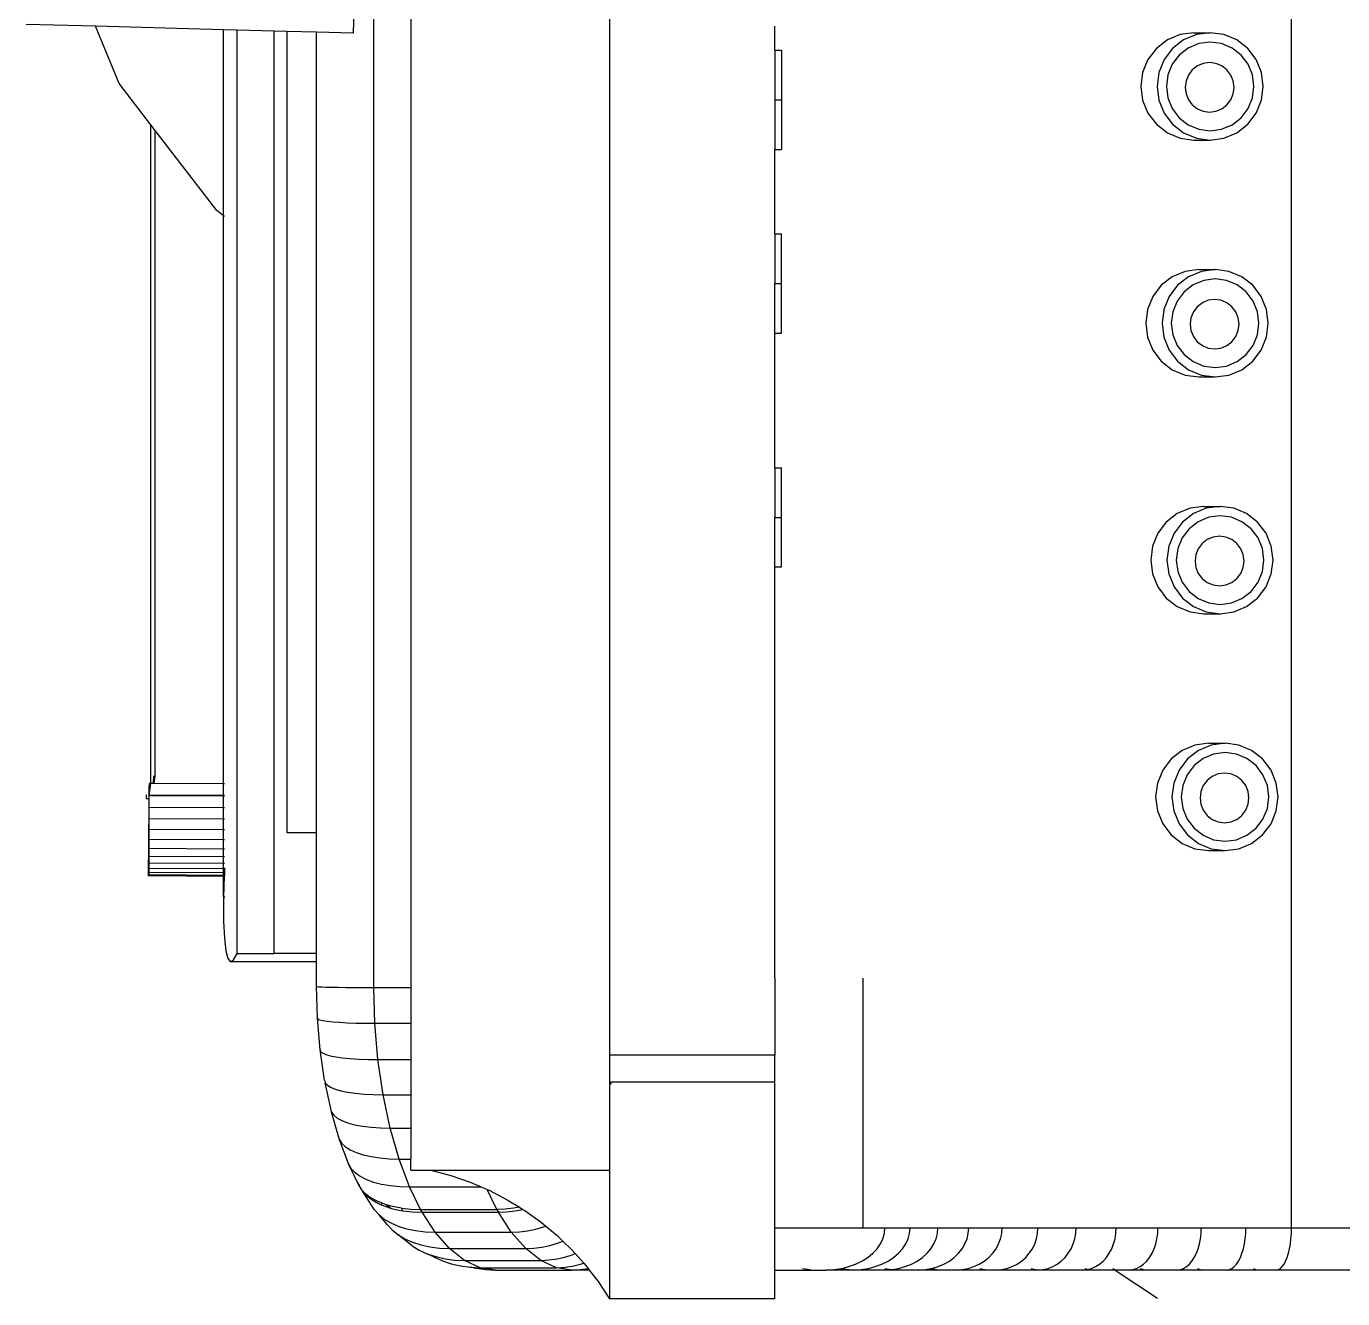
# Model space of a CAD drawing. Extents: x 2733443 to 3206532, y -1516114 to -1264405.
# Drawn here: x 2991104.5 to 2991314, y -1490547.2 to -1490344.7 of the extents above; entities that cross this region are included whole.
import ezdxf

# ---------------------------------------------------------------- set-up
doc = ezdxf.new("R2010")
doc.units = 0
doc.header["$MEASUREMENT"] = 0
doc.linetypes.add('1', pattern=[0, 0, 0])
doc.layers.get('0').update_dxf_attribs({"color": 250, "linetype": '1'})
doc.layers.add('furniture', color=33, linetype='Continuous')

# ---------------------------------------------------------------- blocks, each defined once
blk = doc.blocks.new('EQUIPMENT')
at = {"layer": 'furniture'}
for p, q in [((-40287.29, 11627.45), (-40287.29, 12072.48)), ((-40395.86, 12058.94), (-40395.86, 11654.95)), ((-40433.36, 11665.72), (-40433.36, 12032.83)), ((-40427.47, 12032.83), (-40427.47, 11665.72)), ((-40435.06, 11877.66), (-40436.65, 11817.63)), ((-40477.65, 11818.72), (-40488.66, 11819.01)), ((-40473.88, 11809.6), (-40477.65, 11818.72)), ((-40457.28, 11818.18), (-40477.65, 11818.72)), ((-40369.52, 11814.9), (-40369.52, 11818.74)), ((-40455.12, 11818.12), (-40457.28, 11818.18)), ((-40457.28, 11788.55), (-40457.28, 11818.18)), ((-40455.12, 11671.15), (-40455.12, 11818.12)), ((-40449.19, 11817.96), (-40455.12, 11818.12)), ((-40449.19, 11671.15), (-40449.19, 11817.96)), ((-40447.19, 11817.91), (-40449.19, 11817.96)), ((-40447.19, 11817.91), (-40447.19, 11690.42)), ((-40442.48, 11817.79), (-40447.19, 11817.91)), ((-40442.48, 11690.42), (-40442.48, 11817.79)), ((-40436.65, 11817.63), (-40442.48, 11817.79)), ((-40307.05, 11816.55), (-40308.8, 11815.2)), ((-40305.01, 11817.41), (-40307.05, 11816.55)), ((-40304.46, 11816.55), (-40306.21, 11815.2)), ((-40302.83, 11817.7), (-40305.01, 11817.41)), ((-40302.42, 11817.41), (-40304.46, 11816.55)), ((-40302.83, 11817.7), (-40300.24, 11817.7)), ((-40300.24, 11817.7), (-40302.42, 11817.41)), ((-40298.05, 11817.41), (-40300.24, 11817.7)), ((-40296.01, 11816.55), (-40298.05, 11817.41)), ((-40294.26, 11815.2), (-40296.01, 11816.55)), ((-40369.52, 11814.9), (-40368.47, 11814.9)), ((-40369.52, 11814.9), (-40369.52, 11807)), ((-40368.47, 11814.9), (-40368.47, 11807)), ((-40308.8, 11815.2), (-40310.14, 11813.43)), ((-40306.21, 11815.2), (-40307.55, 11813.43)), ((-40303.73, 11815.26), (-40305.17, 11814.14)), ((-40302.04, 11815.97), (-40303.73, 11815.26)), ((-40300.24, 11816.21), (-40302.04, 11815.97)), ((-40298.43, 11815.97), (-40300.24, 11816.21)), ((-40296.75, 11815.26), (-40298.43, 11815.97)), ((-40295.3, 11814.14), (-40296.75, 11815.26)), ((-40292.92, 11813.43), (-40294.26, 11815.2)), ((-40310.14, 11813.43), (-40310.99, 11811.37)), ((-40307.55, 11813.43), (-40308.4, 11811.37)), ((-40306.28, 11812.68), (-40306.98, 11810.98)), ((-40305.17, 11814.14), (-40306.28, 11812.68)), ((-40302.27, 11812.41), (-40303.08, 11811.79)), ((-40301.33, 11812.81), (-40302.27, 11812.41)), ((-40300.32, 11812.94), (-40301.33, 11812.81)), ((-40299.31, 11812.81), (-40300.32, 11812.94)), ((-40298.37, 11812.41), (-40299.31, 11812.81)), ((-40297.57, 11811.79), (-40298.37, 11812.41)), ((-40294.19, 11812.68), (-40295.3, 11814.14)), ((-40293.5, 11810.98), (-40294.19, 11812.68)), ((-40292.07, 11811.37), (-40292.92, 11813.43)), ((-40310.99, 11811.37), (-40311.28, 11809.16)), ((-40308.4, 11811.37), (-40308.69, 11809.16)), ((-40306.98, 11810.98), (-40307.21, 11809.16)), ((-40303.7, 11810.97), (-40304.08, 11810.02)), ((-40303.08, 11811.79), (-40303.7, 11810.97)), ((-40296.95, 11810.97), (-40297.57, 11811.79)), ((-40296.56, 11810.02), (-40296.95, 11810.97)), ((-40293.26, 11809.16), (-40293.5, 11810.98)), ((-40291.79, 11809.16), (-40292.07, 11811.37)), ((-40468.14, 11802.13), (-40473.88, 11809.6)), ((-40311.28, 11809.16), (-40310.99, 11806.95)), ((-40308.69, 11809.16), (-40308.4, 11806.95)), ((-40307.21, 11809.16), (-40306.98, 11807.33)), ((-40304.08, 11810.02), (-40304.22, 11809)), ((-40304.22, 11809), (-40304.08, 11807.98)), ((-40296.43, 11809), (-40296.56, 11810.02)), ((-40296.56, 11807.98), (-40296.43, 11809)), ((-40293.5, 11807.33), (-40293.26, 11809.16)), ((-40292.07, 11806.95), (-40291.79, 11809.16)), ((-40369.52, 11807), (-40368.47, 11807)), ((-40369.52, 11807), (-40369.52, 11799.09)), ((-40368.47, 11807), (-40368.47, 11799.09)), ((-40310.99, 11806.95), (-40310.14, 11804.89)), ((-40308.4, 11806.95), (-40307.55, 11804.89)), ((-40306.98, 11807.33), (-40306.28, 11805.63)), ((-40304.08, 11807.98), (-40303.7, 11807.03)), ((-40303.7, 11807.03), (-40303.08, 11806.22)), ((-40303.08, 11806.22), (-40302.27, 11805.59)), ((-40298.37, 11805.59), (-40297.57, 11806.22)), ((-40297.57, 11806.22), (-40296.95, 11807.03)), ((-40296.95, 11807.03), (-40296.56, 11807.98)), ((-40294.19, 11805.63), (-40293.5, 11807.33)), ((-40292.92, 11804.89), (-40292.07, 11806.95)), ((-40310.14, 11804.89), (-40308.8, 11803.12)), ((-40307.55, 11804.89), (-40306.21, 11803.12)), ((-40306.28, 11805.63), (-40305.17, 11804.17)), ((-40305.17, 11804.17), (-40303.73, 11803.05)), ((-40302.27, 11805.59), (-40301.33, 11805.2)), ((-40301.33, 11805.2), (-40300.32, 11805.06)), ((-40300.32, 11805.06), (-40299.31, 11805.2)), ((-40299.31, 11805.2), (-40298.37, 11805.59)), ((-40296.75, 11803.05), (-40295.3, 11804.17)), ((-40295.3, 11804.17), (-40294.19, 11805.63)), ((-40294.26, 11803.12), (-40292.92, 11804.89)), ((-40468.84, 11698.2), (-40468.84, 11803.04)), ((-40468.14, 11699.4), (-40468.14, 11802.13)), ((-40458.36, 11789.38), (-40468.14, 11802.13)), ((-40308.8, 11803.12), (-40307.05, 11801.76)), ((-40306.21, 11803.12), (-40304.46, 11801.76)), ((-40303.73, 11803.05), (-40302.04, 11802.34)), ((-40302.04, 11802.34), (-40300.24, 11802.1)), ((-40300.24, 11802.1), (-40298.43, 11802.34)), ((-40298.43, 11802.34), (-40296.75, 11803.05)), ((-40296.01, 11801.76), (-40294.26, 11803.12)), ((-40307.05, 11801.76), (-40305.01, 11800.91)), ((-40305.01, 11800.91), (-40302.83, 11800.61)), ((-40304.46, 11801.76), (-40302.42, 11800.91)), ((-40302.83, 11800.61), (-40300.24, 11800.61)), ((-40302.42, 11800.91), (-40300.24, 11800.61)), ((-40300.24, 11800.61), (-40298.05, 11800.91)), ((-40298.05, 11800.91), (-40296.01, 11801.76)), ((-40369.52, 11799.09), (-40368.47, 11799.09)), ((-40369.52, 11785.68), (-40369.52, 11799.09)), ((-40457.28, 11788.55), (-40458.36, 11789.38)), ((-40457.14, 11788.44), (-40457.28, 11788.55)), ((-40457.28, 11698.12), (-40457.28, 11788.55)), ((-40369.52, 11785.68), (-40368.47, 11785.68)), ((-40369.52, 11785.68), (-40369.52, 11777.77)), ((-40368.47, 11777.77), (-40368.47, 11785.68)), ((-40306.26, 11778.85), (-40308.01, 11777.5)), ((-40304.22, 11779.71), (-40306.26, 11778.85)), ((-40303.67, 11778.85), (-40305.42, 11777.5)), ((-40302.04, 11780), (-40304.22, 11779.71)), ((-40301.63, 11779.71), (-40303.67, 11778.85)), ((-40302.04, 11780), (-40299.45, 11780)), ((-40299.45, 11780), (-40301.63, 11779.71)), ((-40297.26, 11779.71), (-40299.45, 11780)), ((-40295.22, 11778.85), (-40297.26, 11779.71)), ((-40293.47, 11777.5), (-40295.22, 11778.85)), ((-40369.52, 11777.77), (-40368.47, 11777.77)), ((-40369.52, 11769.87), (-40369.52, 11777.77)), ((-40368.47, 11769.87), (-40368.47, 11777.77)), ((-40308.01, 11777.5), (-40309.35, 11775.73)), ((-40305.42, 11777.5), (-40306.77, 11775.73)), ((-40302.94, 11777.56), (-40304.38, 11776.44)), ((-40301.25, 11778.27), (-40302.94, 11777.56)), ((-40299.45, 11778.51), (-40301.25, 11778.27)), ((-40297.64, 11778.27), (-40299.45, 11778.51)), ((-40295.96, 11777.56), (-40297.64, 11778.27)), ((-40294.51, 11776.44), (-40295.96, 11777.56)), ((-40292.13, 11775.73), (-40293.47, 11777.5)), ((-40309.35, 11775.73), (-40310.2, 11773.67)), ((-40306.77, 11775.73), (-40307.61, 11773.67)), ((-40305.49, 11774.98), (-40306.19, 11773.28)), ((-40304.38, 11776.44), (-40305.49, 11774.98)), ((-40301.48, 11774.71), (-40302.29, 11774.09)), ((-40300.54, 11775.11), (-40301.48, 11774.71)), ((-40299.53, 11775.24), (-40300.54, 11775.11)), ((-40298.52, 11775.11), (-40299.53, 11775.24)), ((-40297.58, 11774.71), (-40298.52, 11775.11)), ((-40296.78, 11774.09), (-40297.58, 11774.71)), ((-40293.41, 11774.98), (-40294.51, 11776.44)), ((-40292.71, 11773.28), (-40293.41, 11774.98)), ((-40291.29, 11773.67), (-40292.13, 11775.73)), ((-40310.2, 11773.67), (-40310.49, 11771.46)), ((-40307.61, 11773.67), (-40307.9, 11771.46)), ((-40306.19, 11773.28), (-40306.42, 11771.46)), ((-40302.91, 11773.27), (-40303.3, 11772.32)), ((-40302.29, 11774.09), (-40302.91, 11773.27)), ((-40296.16, 11773.27), (-40296.78, 11774.09)), ((-40295.77, 11772.32), (-40296.16, 11773.27)), ((-40292.47, 11771.46), (-40292.71, 11773.28)), ((-40291, 11771.46), (-40291.29, 11773.67)), ((-40310.49, 11771.46), (-40310.2, 11769.25)), ((-40307.9, 11771.46), (-40307.61, 11769.25)), ((-40306.42, 11771.46), (-40306.19, 11769.63)), ((-40303.3, 11772.32), (-40303.43, 11771.3)), ((-40303.43, 11771.3), (-40303.3, 11770.28)), ((-40295.64, 11771.3), (-40295.77, 11772.32)), ((-40295.77, 11770.28), (-40295.64, 11771.3)), ((-40292.71, 11769.63), (-40292.47, 11771.46)), ((-40291.29, 11769.25), (-40291, 11771.46)), ((-40369.52, 11769.87), (-40368.47, 11769.87)), ((-40369.52, 11748.46), (-40369.52, 11769.87)), ((-40310.2, 11769.25), (-40309.35, 11767.19)), ((-40307.61, 11769.25), (-40306.77, 11767.19)), ((-40306.19, 11769.63), (-40305.49, 11767.93)), ((-40303.3, 11770.28), (-40302.91, 11769.33)), ((-40302.91, 11769.33), (-40302.29, 11768.52)), ((-40302.29, 11768.52), (-40301.48, 11767.89)), ((-40297.58, 11767.89), (-40296.78, 11768.52)), ((-40296.78, 11768.52), (-40296.16, 11769.33)), ((-40296.16, 11769.33), (-40295.77, 11770.28)), ((-40293.41, 11767.93), (-40292.71, 11769.63)), ((-40292.13, 11767.19), (-40291.29, 11769.25)), ((-40309.35, 11767.19), (-40308.01, 11765.42)), ((-40306.77, 11767.19), (-40305.42, 11765.42)), ((-40305.49, 11767.93), (-40304.38, 11766.47)), ((-40304.38, 11766.47), (-40302.94, 11765.35)), ((-40301.48, 11767.89), (-40300.54, 11767.5)), ((-40300.54, 11767.5), (-40299.53, 11767.36)), ((-40299.53, 11767.36), (-40298.52, 11767.5)), ((-40298.52, 11767.5), (-40297.58, 11767.89)), ((-40295.96, 11765.35), (-40294.51, 11766.47)), ((-40294.51, 11766.47), (-40293.41, 11767.93)), ((-40293.47, 11765.42), (-40292.13, 11767.19)), ((-40308.01, 11765.42), (-40306.26, 11764.06)), ((-40305.42, 11765.42), (-40303.67, 11764.06)), ((-40302.94, 11765.35), (-40301.25, 11764.64)), ((-40301.25, 11764.64), (-40299.45, 11764.4)), ((-40299.45, 11764.4), (-40297.64, 11764.64)), ((-40297.64, 11764.64), (-40295.96, 11765.35)), ((-40295.22, 11764.06), (-40293.47, 11765.42)), ((-40306.26, 11764.06), (-40304.22, 11763.21)), ((-40304.22, 11763.21), (-40302.04, 11762.91)), ((-40303.67, 11764.06), (-40301.63, 11763.21)), ((-40302.04, 11762.91), (-40299.45, 11762.91)), ((-40301.63, 11763.21), (-40299.45, 11762.91)), ((-40299.45, 11762.91), (-40297.26, 11763.21)), ((-40297.26, 11763.21), (-40295.22, 11764.06)), ((-40369.52, 11748.46), (-40368.47, 11748.46)), ((-40369.52, 11748.46), (-40369.52, 11740.56)), ((-40368.47, 11740.56), (-40368.47, 11748.46)), ((-40305.47, 11741.15), (-40307.22, 11739.8)), ((-40303.43, 11742.01), (-40305.47, 11741.15)), ((-40302.88, 11741.15), (-40304.63, 11739.8)), ((-40301.25, 11742.3), (-40303.43, 11742.01)), ((-40300.85, 11742.01), (-40302.88, 11741.15)), ((-40301.25, 11742.3), (-40298.66, 11742.3)), ((-40298.66, 11742.3), (-40300.85, 11742.01)), ((-40296.47, 11742.01), (-40298.66, 11742.3)), ((-40294.43, 11741.15), (-40296.47, 11742.01)), ((-40292.68, 11739.8), (-40294.43, 11741.15)), ((-40369.52, 11740.56), (-40368.47, 11740.56)), ((-40369.52, 11732.66), (-40369.52, 11740.56)), ((-40368.47, 11732.66), (-40368.47, 11740.56)), ((-40307.22, 11739.8), (-40308.57, 11738.03)), ((-40304.63, 11739.8), (-40305.98, 11738.03)), ((-40302.15, 11739.86), (-40303.59, 11738.74)), ((-40300.46, 11740.57), (-40302.15, 11739.86)), ((-40298.66, 11740.81), (-40300.46, 11740.57)), ((-40296.85, 11740.57), (-40298.66, 11740.81)), ((-40295.17, 11739.86), (-40296.85, 11740.57)), ((-40293.73, 11738.74), (-40295.17, 11739.86)), ((-40291.34, 11738.03), (-40292.68, 11739.8)), ((-40308.57, 11738.03), (-40309.41, 11735.97)), ((-40305.98, 11738.03), (-40306.82, 11735.97)), ((-40304.7, 11737.28), (-40305.4, 11735.58)), ((-40303.59, 11738.74), (-40304.7, 11737.28)), ((-40300.69, 11737.01), (-40301.5, 11736.39)), ((-40299.75, 11737.41), (-40300.69, 11737.01)), ((-40298.74, 11737.54), (-40299.75, 11737.41)), ((-40297.74, 11737.41), (-40298.74, 11737.54)), ((-40296.8, 11737.01), (-40297.74, 11737.41)), ((-40295.99, 11736.39), (-40296.8, 11737.01)), ((-40292.62, 11737.28), (-40293.73, 11738.74)), ((-40291.92, 11735.58), (-40292.62, 11737.28)), ((-40290.5, 11735.97), (-40291.34, 11738.03)), ((-40309.41, 11735.97), (-40309.7, 11733.76)), ((-40306.82, 11735.97), (-40307.11, 11733.76)), ((-40305.4, 11735.58), (-40305.64, 11733.76)), ((-40302.12, 11735.57), (-40302.51, 11734.62)), ((-40301.5, 11736.39), (-40302.12, 11735.57)), ((-40295.37, 11735.57), (-40295.99, 11736.39)), ((-40294.98, 11734.62), (-40295.37, 11735.57)), ((-40291.68, 11733.76), (-40291.92, 11735.58)), ((-40290.21, 11733.76), (-40290.5, 11735.97)), ((-40309.7, 11733.76), (-40309.41, 11731.55)), ((-40307.11, 11733.76), (-40306.82, 11731.55)), ((-40305.64, 11733.76), (-40305.4, 11731.93)), ((-40302.51, 11734.62), (-40302.64, 11733.6)), ((-40302.64, 11733.6), (-40302.51, 11732.58)), ((-40294.85, 11733.6), (-40294.98, 11734.62)), ((-40294.98, 11732.58), (-40294.85, 11733.6)), ((-40291.92, 11731.93), (-40291.68, 11733.76)), ((-40290.5, 11731.55), (-40290.21, 11733.76)), ((-40369.52, 11732.66), (-40368.47, 11732.66)), ((-40369.52, 11667.24), (-40369.52, 11732.66)), ((-40309.41, 11731.55), (-40308.57, 11729.49)), ((-40306.82, 11731.55), (-40305.98, 11729.49)), ((-40305.4, 11731.93), (-40304.7, 11730.23)), ((-40302.51, 11732.58), (-40302.12, 11731.63)), ((-40302.12, 11731.63), (-40301.5, 11730.82)), ((-40301.5, 11730.82), (-40300.69, 11730.19)), ((-40296.8, 11730.19), (-40295.99, 11730.82)), ((-40295.99, 11730.82), (-40295.37, 11731.63)), ((-40295.37, 11731.63), (-40294.98, 11732.58)), ((-40292.62, 11730.23), (-40291.92, 11731.93)), ((-40291.34, 11729.49), (-40290.5, 11731.55)), ((-40308.57, 11729.49), (-40307.22, 11727.72)), ((-40305.98, 11729.49), (-40304.63, 11727.72)), ((-40304.7, 11730.23), (-40303.59, 11728.77)), ((-40303.59, 11728.77), (-40302.15, 11727.65)), ((-40300.69, 11730.19), (-40299.75, 11729.8)), ((-40299.75, 11729.8), (-40298.74, 11729.66)), ((-40298.74, 11729.66), (-40297.74, 11729.8)), ((-40297.74, 11729.8), (-40296.8, 11730.19)), ((-40295.17, 11727.65), (-40293.73, 11728.77)), ((-40293.73, 11728.77), (-40292.62, 11730.23)), ((-40292.68, 11727.72), (-40291.34, 11729.49)), ((-40307.22, 11727.72), (-40305.47, 11726.36)), ((-40304.63, 11727.72), (-40302.88, 11726.36)), ((-40302.15, 11727.65), (-40300.46, 11726.94)), ((-40300.46, 11726.94), (-40298.66, 11726.7)), ((-40298.66, 11726.7), (-40296.85, 11726.94)), ((-40296.85, 11726.94), (-40295.17, 11727.65)), ((-40294.43, 11726.36), (-40292.68, 11727.72)), ((-40305.47, 11726.36), (-40303.43, 11725.51)), ((-40303.43, 11725.51), (-40301.25, 11725.21)), ((-40302.88, 11726.36), (-40300.85, 11725.51)), ((-40301.25, 11725.21), (-40298.66, 11725.21)), ((-40300.85, 11725.51), (-40298.66, 11725.21)), ((-40298.66, 11725.21), (-40296.47, 11725.51)), ((-40296.47, 11725.51), (-40294.43, 11726.36)), ((-40304.68, 11703.45), (-40306.43, 11702.1)), ((-40302.65, 11704.31), (-40304.68, 11703.45)), ((-40302.1, 11703.45), (-40303.85, 11702.1)), ((-40300.46, 11704.6), (-40302.65, 11704.31)), ((-40300.06, 11704.31), (-40302.1, 11703.45)), ((-40300.46, 11704.6), (-40297.87, 11704.6)), ((-40297.87, 11704.6), (-40300.06, 11704.31)), ((-40295.68, 11704.31), (-40297.87, 11704.6)), ((-40293.65, 11703.45), (-40295.68, 11704.31)), ((-40291.89, 11702.1), (-40293.65, 11703.45)), ((-40306.43, 11702.1), (-40307.78, 11700.33)), ((-40303.85, 11702.1), (-40305.19, 11700.33)), ((-40301.36, 11702.16), (-40302.8, 11701.04)), ((-40299.68, 11702.87), (-40301.36, 11702.16)), ((-40297.87, 11703.11), (-40299.68, 11702.87)), ((-40296.06, 11702.87), (-40297.87, 11703.11)), ((-40294.38, 11702.16), (-40296.06, 11702.87)), ((-40292.94, 11701.04), (-40294.38, 11702.16)), ((-40290.55, 11700.33), (-40291.89, 11702.1)), ((-40468.4, 11698.19), (-40468.37, 11699.4)), ((-40468.32, 11698.19), (-40468.14, 11699.4)), ((-40307.78, 11700.33), (-40308.62, 11698.27)), ((-40305.19, 11700.33), (-40306.03, 11698.27)), ((-40303.91, 11699.58), (-40304.61, 11697.88)), ((-40302.8, 11701.04), (-40303.91, 11699.58)), ((-40299.9, 11699.31), (-40300.71, 11698.69)), ((-40298.96, 11699.71), (-40299.9, 11699.31)), ((-40297.95, 11699.84), (-40298.96, 11699.71)), ((-40296.95, 11699.71), (-40297.95, 11699.84)), ((-40296.01, 11699.31), (-40296.95, 11699.71)), ((-40295.2, 11698.69), (-40296.01, 11699.31)), ((-40291.83, 11699.58), (-40292.94, 11701.04)), ((-40291.13, 11697.88), (-40291.83, 11699.58)), ((-40289.71, 11698.27), (-40290.55, 11700.33)), ((-40469.11, 11697.5), (-40469.07, 11698.2)), ((-40469.11, 11696.3), (-40468.84, 11698.2)), ((-40469.11, 11696.3), (-40469.11, 11697.5)), ((-40468.84, 11698.2), (-40469.07, 11698.2)), ((-40468.32, 11698.19), (-40468.84, 11698.2)), ((-40457.28, 11698.12), (-40468.32, 11698.19)), ((-40457.14, 11698.12), (-40457.28, 11698.12)), ((-40457.28, 11696.37), (-40457.28, 11698.12)), ((-40308.62, 11698.27), (-40308.91, 11696.06)), ((-40306.03, 11698.27), (-40306.32, 11696.06)), ((-40304.61, 11697.88), (-40304.85, 11696.06)), ((-40301.33, 11697.87), (-40301.72, 11696.92)), ((-40300.71, 11698.69), (-40301.33, 11697.87)), ((-40294.58, 11697.87), (-40295.2, 11698.69)), ((-40294.19, 11696.92), (-40294.58, 11697.87)), ((-40290.89, 11696.06), (-40291.13, 11697.88)), ((-40289.42, 11696.06), (-40289.71, 11698.27)), ((-40469.59, 11696.4), (-40469.59, 11695.81)), ((-40469.59, 11695.81), (-40469.11, 11695.81)), ((-40469.11, 11695.81), (-40469.11, 11696.3)), ((-40468.86, 11696.3), (-40469.11, 11696.3)), ((-40469.11, 11694.43), (-40469.11, 11695.81)), ((-40468.86, 11696.3), (-40457.28, 11696.22)), ((-40457.28, 11696.3), (-40468.86, 11696.3)), ((-40457.28, 11696.3), (-40457.28, 11696.37)), ((-40457.14, 11696.3), (-40457.28, 11696.3)), ((-40457.28, 11696.22), (-40457.28, 11696.3)), ((-40457.28, 11696.22), (-40457.14, 11696.22)), ((-40457.28, 11694.35), (-40457.28, 11696.22)), ((-40308.91, 11696.06), (-40308.62, 11693.85)), ((-40306.32, 11696.06), (-40306.03, 11693.85)), ((-40304.85, 11696.06), (-40304.61, 11694.23)), ((-40301.72, 11696.92), (-40301.85, 11695.9)), ((-40301.85, 11695.9), (-40301.72, 11694.88)), ((-40294.06, 11695.9), (-40294.19, 11696.92)), ((-40294.19, 11694.88), (-40294.06, 11695.9)), ((-40291.13, 11694.23), (-40290.89, 11696.06)), ((-40289.71, 11693.85), (-40289.42, 11696.06)), ((-40469.11, 11692.63), (-40469.11, 11694.43)), ((-40469.11, 11694.43), (-40457.28, 11694.35)), ((-40457.28, 11694.35), (-40457.14, 11694.35)), ((-40457.28, 11692.55), (-40457.28, 11694.35)), ((-40308.62, 11693.85), (-40307.78, 11691.79)), ((-40306.03, 11693.85), (-40305.19, 11691.79)), ((-40304.61, 11694.23), (-40303.91, 11692.53)), ((-40301.72, 11694.88), (-40301.33, 11693.93)), ((-40301.33, 11693.93), (-40300.71, 11693.12)), ((-40300.71, 11693.12), (-40299.9, 11692.49)), ((-40296.01, 11692.49), (-40295.2, 11693.12)), ((-40295.2, 11693.12), (-40294.58, 11693.93)), ((-40294.58, 11693.93), (-40294.19, 11694.88)), ((-40291.83, 11692.53), (-40291.13, 11694.23)), ((-40290.55, 11691.79), (-40289.71, 11693.85)), ((-40469.15, 11689.34), (-40469.14, 11690.92)), ((-40469.14, 11690.92), (-40469.11, 11692.63)), ((-40469.14, 11690.92), (-40469.11, 11690.92)), ((-40469.11, 11690.92), (-40469.11, 11692.63)), ((-40469.11, 11692.63), (-40457.28, 11692.55)), ((-40469.11, 11689.34), (-40469.11, 11690.92)), ((-40469.11, 11690.92), (-40457.28, 11690.85)), ((-40457.28, 11692.55), (-40457.14, 11692.55)), ((-40457.28, 11690.85), (-40457.28, 11692.55)), ((-40457.28, 11690.85), (-40457.14, 11690.84)), ((-40457.28, 11689.26), (-40457.28, 11690.85)), ((-40307.78, 11691.79), (-40306.43, 11690.02)), ((-40305.19, 11691.79), (-40303.85, 11690.02)), ((-40303.91, 11692.53), (-40302.8, 11691.07)), ((-40302.8, 11691.07), (-40301.36, 11689.95)), ((-40299.9, 11692.49), (-40298.96, 11692.1)), ((-40298.96, 11692.1), (-40297.95, 11691.96)), ((-40297.95, 11691.96), (-40296.95, 11692.1)), ((-40296.95, 11692.1), (-40296.01, 11692.49)), ((-40294.38, 11689.95), (-40292.94, 11691.07)), ((-40292.94, 11691.07), (-40291.83, 11692.53)), ((-40291.89, 11690.02), (-40290.55, 11691.79)), ((-40469.17, 11687.9), (-40469.15, 11689.34)), ((-40469.15, 11689.34), (-40469.11, 11689.34)), ((-40469.11, 11687.9), (-40469.11, 11689.34)), ((-40469.11, 11689.34), (-40457.28, 11689.26)), ((-40457.28, 11689.26), (-40457.14, 11689.26)), ((-40457.28, 11687.82), (-40457.28, 11689.26)), ((-40447.19, 11690.42), (-40442.48, 11690.42)), ((-40442.48, 11690.42), (-40442.41, 11690.42)), ((-40442.48, 11671.15), (-40442.48, 11690.42)), ((-40306.43, 11690.02), (-40304.68, 11688.66)), ((-40303.85, 11690.02), (-40302.1, 11688.66)), ((-40301.36, 11689.95), (-40299.68, 11689.24)), ((-40299.68, 11689.24), (-40297.87, 11689)), ((-40297.87, 11689), (-40296.06, 11689.24)), ((-40296.06, 11689.24), (-40294.38, 11689.95)), ((-40293.65, 11688.66), (-40291.89, 11690.02)), ((-40469.18, 11686.64), (-40469.17, 11687.9)), ((-40469.17, 11687.9), (-40469.11, 11687.9)), ((-40469.11, 11686.64), (-40469.11, 11687.9)), ((-40469.11, 11687.9), (-40457.28, 11687.82)), ((-40457.28, 11687.82), (-40457.14, 11687.82)), ((-40457.28, 11686.56), (-40457.28, 11687.82)), ((-40304.68, 11688.66), (-40302.65, 11687.81)), ((-40302.65, 11687.81), (-40300.46, 11687.51)), ((-40302.1, 11688.66), (-40300.06, 11687.81)), ((-40300.46, 11687.51), (-40297.87, 11687.51)), ((-40300.06, 11687.81), (-40297.87, 11687.51)), ((-40297.87, 11687.51), (-40295.68, 11687.81)), ((-40295.68, 11687.81), (-40293.65, 11688.66)), ((-40469.21, 11684.75), (-40469.21, 11684.9)), ((-40469.21, 11683.55), (-40469.21, 11684.75)), ((-40469.11, 11684.75), (-40469.21, 11684.75)), ((-40469.2, 11684.08), (-40469.19, 11684.71)), ((-40469.19, 11685.57), (-40469.18, 11686.64)), ((-40469.19, 11685.57), (-40469.11, 11685.57)), ((-40469.19, 11684.71), (-40469.19, 11685.57)), ((-40469.19, 11684.71), (-40469.11, 11684.71)), ((-40469.18, 11686.64), (-40469.11, 11686.64)), ((-40469.11, 11685.57), (-40469.11, 11686.64)), ((-40469.11, 11686.64), (-40457.28, 11686.56)), ((-40469.11, 11685.57), (-40457.28, 11685.49)), ((-40469.11, 11684.75), (-40469.11, 11685.57)), ((-40469.11, 11684.71), (-40469.11, 11684.75)), ((-40469.11, 11684.08), (-40469.11, 11684.71)), ((-40469.11, 11684.71), (-40457.28, 11684.64)), ((-40457.28, 11686.56), (-40457.14, 11686.56)), ((-40457.28, 11685.49), (-40457.28, 11686.56)), ((-40457.28, 11685.49), (-40457.14, 11685.49)), ((-40457.28, 11684.64), (-40457.28, 11685.49)), ((-40457.28, 11684.64), (-40457.14, 11684.64)), ((-40457.28, 11684.01), (-40457.28, 11684.64)), ((-40457.14, 11684.77), (-40457.14, 11684.64)), ((-40457.14, 11684.64), (-40457.14, 11684.01)), ((-40469.3, 11683.55), (-40469.21, 11683.55)), ((-40469.21, 11683.55), (-40469.2, 11683.69)), ((-40469.21, 11683.55), (-40469.11, 11683.55)), ((-40469.2, 11684.08), (-40469.11, 11684.08)), ((-40469.2, 11683.69), (-40469.2, 11684.08)), ((-40469.2, 11683.69), (-40469.11, 11683.69)), ((-40469.11, 11683.69), (-40469.11, 11684.08)), ((-40469.11, 11684.08), (-40457.28, 11684.01)), ((-40469.11, 11683.55), (-40469.11, 11683.69)), ((-40469.11, 11683.69), (-40457.28, 11683.62)), ((-40469.11, 11683.55), (-40457.28, 11683.47)), ((-40457.28, 11683.62), (-40457.28, 11684.01)), ((-40457.14, 11684.01), (-40457.28, 11684.01)), ((-40457.28, 11683.47), (-40457.28, 11683.62)), ((-40457.14, 11683.62), (-40457.28, 11683.62)), ((-40457.28, 11683.47), (-40457.19, 11683.46)), ((-40457.27, 11680.13), (-40457.28, 11683.47)), ((-40457.19, 11683.46), (-40457.27, 11680.13)), ((-40457.14, 11683.62), (-40457.19, 11683.46)), ((-40457.19, 11683.46), (-40457.14, 11683.47)), ((-40457.14, 11684.01), (-40457.14, 11683.62)), ((-40457.27, 11680.1), (-40457.28, 11679.57)), ((-40457.28, 11679.57), (-40457.26, 11676.25)), ((-40457.14, 11680.13), (-40457.27, 11680.1)), ((-40457.27, 11680.13), (-40457.27, 11680.1)), ((-40457.27, 11680.1), (-40457.14, 11680.05)), ((-40457.14, 11680.1), (-40457.27, 11680.1)), ((-40457.26, 11676.25), (-40457.14, 11673.56)), ((-40457.14, 11673.56), (-40456.91, 11671.57)), ((-40456.91, 11671.57), (-40456.59, 11670.32)), ((-40456.59, 11670.32), (-40456.18, 11669.82)), ((-40456.18, 11669.82), (-40455.69, 11670.1)), ((-40455.69, 11670.1), (-40455.12, 11671.15)), ((-40455.12, 11671.15), (-40449.19, 11671.15)), ((-40442.48, 11671.15), (-40449.19, 11671.15)), ((-40442.41, 11671.15), (-40442.48, 11671.15)), ((-40442.48, 11669.82), (-40442.48, 11671.15)), ((-40442.48, 11669.82), (-40456.18, 11669.82)), ((-40442.41, 11669.82), (-40442.48, 11669.82)), ((-40442.48, 11665.91), (-40442.48, 11669.82)), ((-40442.41, 11665.93), (-40442.48, 11665.91)), ((-40442.34, 11660.83), (-40442.48, 11665.91)), ((-40442.48, 11665.91), (-40442.41, 11665.88)), ((-40442.41, 11665.88), (-40442.12, 11665.85)), ((-40442.12, 11665.85), (-40441.62, 11665.82)), ((-40441.62, 11665.82), (-40440.92, 11665.79)), ((-40440.92, 11665.79), (-40440.03, 11665.77)), ((-40440.03, 11665.77), (-40438.96, 11665.75)), ((-40438.96, 11665.75), (-40437.74, 11665.74)), ((-40437.74, 11665.74), (-40436.38, 11665.73)), ((-40436.38, 11665.73), (-40434.91, 11665.72)), ((-40434.91, 11665.72), (-40433.36, 11665.72)), ((-40433.2, 11660.04), (-40433.36, 11665.72)), ((-40433.36, 11665.72), (-40427.47, 11665.72)), ((-40427.47, 11665.72), (-40427.47, 11660.04)), ((-40369.52, 11667.24), (-40369.52, 11654.95)), ((-40355.48, 11627.45), (-40355.48, 11667.23)), ((-40442.26, 11660.9), (-40442.34, 11660.83)), ((-40441.9, 11655.81), (-40442.34, 11660.83)), ((-40442.34, 11660.83), (-40442.26, 11660.7)), ((-40442.26, 11660.7), (-40441.97, 11660.57)), ((-40441.97, 11660.57), (-40441.47, 11660.45)), ((-40441.47, 11660.45), (-40440.76, 11660.35)), ((-40440.76, 11660.35), (-40439.87, 11660.26)), ((-40439.87, 11660.26), (-40438.8, 11660.18)), ((-40438.8, 11660.18), (-40437.58, 11660.12)), ((-40437.58, 11660.12), (-40436.22, 11660.07)), ((-40436.22, 11660.07), (-40434.75, 11660.04)), ((-40434.75, 11660.04), (-40433.2, 11660.04)), ((-40432.7, 11654.24), (-40433.2, 11660.04)), ((-40433.2, 11660.04), (-40427.47, 11660.04)), ((-40427.47, 11660.04), (-40427.47, 11654.24)), ((-40441.2, 11650.96), (-40441.9, 11655.81)), ((-40441.9, 11655.81), (-40441.82, 11655.55)), ((-40441.82, 11655.55), (-40441.51, 11655.3)), ((-40441.51, 11655.3), (-40441, 11655.07)), ((-40441, 11655.07), (-40440.29, 11654.86)), ((-40440.29, 11654.86), (-40439.39, 11654.68)), ((-40439.39, 11654.68), (-40438.32, 11654.52)), ((-40438.32, 11654.52), (-40437.09, 11654.4)), ((-40437.09, 11654.4), (-40435.73, 11654.31)), ((-40435.73, 11654.31), (-40434.26, 11654.26)), ((-40434.26, 11654.26), (-40432.7, 11654.24)), ((-40431.88, 11648.64), (-40432.7, 11654.24)), ((-40432.7, 11654.24), (-40427.47, 11654.24)), ((-40427.47, 11654.24), (-40427.47, 11648.64)), ((-40369.52, 11654.95), (-40395.86, 11654.95)), ((-40395.86, 11654.95), (-40395.86, 11636.65)), ((-40369.52, 11627.45), (-40369.52, 11654.95)), ((-40441.2, 11650.96), (-40441.09, 11650.57)), ((-40441.09, 11650.57), (-40440.77, 11650.21)), ((-40440.21, 11646.44), (-40441.09, 11650.57)), ((-40440.77, 11650.21), (-40440.24, 11649.87)), ((-40440.24, 11649.87), (-40439.51, 11649.56)), ((-40439.51, 11649.56), (-40438.6, 11649.29)), ((-40438.6, 11649.29), (-40437.52, 11649.06)), ((-40437.52, 11649.06), (-40436.28, 11648.88)), ((-40369.52, 11650.67), (-40395.86, 11650.67)), ((-40395.86, 11650.67), (-40395.6, 11650.33)), ((-40436.28, 11648.88), (-40434.91, 11648.75)), ((-40434.91, 11648.75), (-40433.44, 11648.67)), ((-40433.44, 11648.67), (-40431.88, 11648.64)), ((-40430.75, 11643.34), (-40431.88, 11648.64)), ((-40431.88, 11648.64), (-40427.47, 11648.64)), ((-40427.47, 11648.64), (-40427.47, 11643.34)), ((-40440.21, 11646.44), (-40440.22, 11646.37)), ((-40440.22, 11646.37), (-40440.09, 11645.86)), ((-40438.83, 11641.5), (-40440.09, 11645.86)), ((-40440.09, 11645.86), (-40439.74, 11645.38)), ((-40439.74, 11645.38), (-40439.19, 11644.94)), ((-40439.19, 11644.94), (-40438.45, 11644.54)), ((-40438.45, 11644.54), (-40437.52, 11644.18)), ((-40437.52, 11644.18), (-40436.42, 11643.88)), ((-40436.42, 11643.88), (-40435.17, 11643.65)), ((-40435.17, 11643.65), (-40433.79, 11643.48)), ((-40433.79, 11643.48), (-40432.31, 11643.37)), ((-40432.31, 11643.37), (-40430.75, 11643.34)), ((-40429.34, 11638.42), (-40430.75, 11643.34)), ((-40430.75, 11643.34), (-40427.47, 11643.34)), ((-40427.47, 11643.34), (-40427.47, 11638.42)), ((-40437.34, 11637.55), (-40438.83, 11641.5)), ((-40438.83, 11641.5), (-40438.45, 11640.91)), ((-40438.45, 11640.91), (-40437.88, 11640.37)), ((-40437.88, 11640.37), (-40437.1, 11639.88)), ((-40437.1, 11639.88), (-40436.15, 11639.45)), ((-40436.15, 11639.45), (-40435.03, 11639.09)), ((-40435.03, 11639.09), (-40433.77, 11638.8)), ((-40433.77, 11638.8), (-40432.38, 11638.59)), ((-40432.38, 11638.59), (-40430.9, 11638.46)), ((-40435.74, 11634.28), (-40437.34, 11637.55)), ((-40437.34, 11637.55), (-40436.93, 11636.88)), ((-40436.93, 11636.88), (-40436.32, 11636.25)), ((-40430.9, 11638.46), (-40429.34, 11638.42)), ((-40427.66, 11633.98), (-40429.34, 11638.42)), ((-40429.34, 11638.42), (-40427.47, 11638.42)), ((-40427.47, 11636.65), (-40427.47, 11638.42)), ((-40427.47, 11636.65), (-40424.26, 11636.65)), ((-40424.26, 11636.65), (-40421.1, 11635.81)), ((-40424.26, 11636.65), (-40395.86, 11636.65)), ((-40395.86, 11636.65), (-40395.86, 11616.19)), ((-40436.32, 11636.25), (-40435.51, 11635.68)), ((-40435.74, 11634.28), (-40435.86, 11634.69)), ((-40435.61, 11634.06), (-40435.74, 11634.28)), ((-40435.72, 11634.4), (-40435.61, 11634.06)), ((-40435.51, 11635.68), (-40434.54, 11635.18)), ((-40434.54, 11635.18), (-40433.4, 11634.76)), ((-40433.4, 11634.76), (-40432.12, 11634.42)), ((-40432.12, 11634.42), (-40430.72, 11634.18)), ((-40421.1, 11635.81), (-40418.01, 11634.74)), ((-40418.01, 11634.74), (-40416.25, 11633.98)), ((-40435.61, 11634.06), (-40435.3, 11633.54)), ((-40434.66, 11632.86), (-40435.3, 11633.54)), ((-40435.3, 11633.54), (-40435.15, 11633.28)), ((-40433.25, 11630.34), (-40435.15, 11633.28)), ((-40435.15, 11633.28), (-40434.49, 11632.55)), ((-40434.07, 11632.42), (-40434.66, 11632.86)), ((-40434.49, 11632.55), (-40434.05, 11632.22)), ((-40434.07, 11632.42), (-40434.05, 11632.22)), ((-40433.83, 11632.24), (-40434.07, 11632.42)), ((-40434.05, 11632.22), (-40433.64, 11631.9)), ((-40432.83, 11631.69), (-40433.83, 11632.24)), ((-40430.72, 11634.18), (-40429.22, 11634.03)), ((-40429.22, 11634.03), (-40427.66, 11633.98)), ((-40425.9, 11630.39), (-40427.66, 11633.98)), ((-40427.66, 11633.98), (-40416.25, 11633.98)), ((-40416.25, 11633.98), (-40415.31, 11633.58)), ((-40413.75, 11630.39), (-40415.31, 11633.58)), ((-40415.31, 11633.58), (-40415.01, 11633.45)), ((-40415.01, 11633.45), (-40412.11, 11631.94)), ((-40433.64, 11631.9), (-40432.63, 11631.33)), ((-40433.25, 11630.34), (-40432.56, 11629.57)), ((-40432.15, 11631.42), (-40432.83, 11631.69)), ((-40432.63, 11631.33), (-40432.17, 11631.14)), ((-40432.15, 11631.42), (-40432.17, 11631.14)), ((-40432.17, 11631.14), (-40431.45, 11630.84)), ((-40431.67, 11631.23), (-40432.15, 11631.42)), ((-40431.36, 11631.14), (-40431.67, 11631.23)), ((-40431.45, 11630.84), (-40430.69, 11630.62)), ((-40430.69, 11630.62), (-40431.36, 11631.14)), ((-40430.38, 11630.87), (-40431.36, 11631.14)), ((-40430.69, 11630.62), (-40430.15, 11630.46)), ((-40428.97, 11630.6), (-40430.38, 11630.87)), ((-40430.15, 11630.46), (-40428.73, 11630.18)), ((-40428.73, 11630.18), (-40428.97, 11630.6)), ((-40428.97, 11630.6), (-40427.47, 11630.44)), ((-40428.73, 11630.18), (-40427.22, 11630.01)), ((-40427.47, 11630.44), (-40425.9, 11630.39)), ((-40425.65, 11629.95), (-40425.9, 11630.39)), ((-40425.9, 11630.39), (-40413.75, 11630.39)), ((-40412.45, 11630.44), (-40413.75, 11630.39)), ((-40413.75, 11630.39), (-40413.51, 11629.95)), ((-40411.14, 11630.59), (-40412.45, 11630.44)), ((-40412.21, 11630.01), (-40410.9, 11630.16)), ((-40412.11, 11631.94), (-40410.17, 11630.75)), ((-40410.17, 11630.75), (-40411.14, 11630.59)), ((-40410.9, 11630.16), (-40409.62, 11630.4)), ((-40410.17, 11630.75), (-40409.62, 11630.4)), ((-40409.62, 11630.4), (-40409.33, 11630.23)), ((-40409.33, 11630.23), (-40406.67, 11628.32)), ((-40432.56, 11629.57), (-40431.69, 11628.87)), ((-40431.17, 11627.96), (-40432.56, 11629.57)), ((-40431.69, 11628.87), (-40430.65, 11628.26)), ((-40430.65, 11628.26), (-40429.45, 11627.74)), ((-40427.22, 11630.01), (-40425.65, 11629.95)), ((-40423.61, 11626.79), (-40425.65, 11629.95)), ((-40425.65, 11629.95), (-40413.51, 11629.95)), ((-40413.51, 11629.95), (-40412.21, 11630.01)), ((-40411.47, 11626.79), (-40413.51, 11629.95)), ((-40406.67, 11628.32), (-40405.98, 11627.74)), ((-40431.17, 11627.96), (-40430.44, 11627.14)), ((-40430.44, 11627.14), (-40429.52, 11626.39)), ((-40427.23, 11624.59), (-40429.52, 11626.39)), ((-40429.52, 11626.39), (-40428.44, 11625.74)), ((-40429.45, 11627.74), (-40428.13, 11627.33)), ((-40428.13, 11627.33), (-40426.7, 11627.03)), ((-40426.7, 11627.03), (-40425.19, 11626.85)), ((-40425.19, 11626.85), (-40423.61, 11626.79)), ((-40421.33, 11624.18), (-40423.61, 11626.79)), ((-40423.61, 11626.79), (-40411.47, 11626.79)), ((-40411.47, 11626.79), (-40410.17, 11626.85)), ((-40409.18, 11624.18), (-40411.47, 11626.79)), ((-40410.17, 11626.85), (-40408.87, 11627.01)), ((-40408.87, 11627.01), (-40407.59, 11627.26)), ((-40407.59, 11627.26), (-40406.36, 11627.61)), ((-40406.36, 11627.61), (-40405.98, 11627.74)), ((-40405.98, 11627.74), (-40404.17, 11626.22)), ((-40404.17, 11626.22), (-40403.29, 11625.37)), ((-40369.52, 11620.75), (-40369.52, 11627.45)), ((-40369.52, 11627.45), (-40355.48, 11627.45)), ((-40355.48, 11627.45), (-40351.99, 11627.45)), ((-40352.31, 11625.74), (-40352.07, 11626.58)), ((-40352.07, 11626.58), (-40351.99, 11627.45)), ((-40351.99, 11627.45), (-40348.01, 11627.45)), ((-40348.32, 11625.74), (-40348.09, 11626.58)), ((-40348.09, 11626.58), (-40348.01, 11627.45)), ((-40348.01, 11627.45), (-40343.56, 11627.45)), ((-40343.85, 11625.74), (-40343.63, 11626.58)), ((-40343.63, 11626.58), (-40343.56, 11627.45)), ((-40343.56, 11627.45), (-40338.66, 11627.45)), ((-40338.93, 11625.74), (-40338.73, 11626.58)), ((-40338.73, 11626.58), (-40338.66, 11627.45)), ((-40338.66, 11627.45), (-40333.34, 11627.45)), ((-40333.59, 11625.74), (-40333.41, 11626.58)), ((-40333.41, 11626.58), (-40333.34, 11627.45)), ((-40333.34, 11627.45), (-40327.64, 11627.45)), ((-40327.87, 11625.74), (-40327.7, 11626.58)), ((-40327.7, 11626.58), (-40327.64, 11627.45)), ((-40327.64, 11627.45), (-40321.58, 11627.45)), ((-40321.78, 11625.74), (-40321.63, 11626.58)), ((-40321.63, 11626.58), (-40321.58, 11627.45)), ((-40321.58, 11627.45), (-40315.2, 11627.45)), ((-40315.38, 11625.74), (-40315.25, 11626.58)), ((-40315.25, 11626.58), (-40315.2, 11627.45)), ((-40315.2, 11627.45), (-40308.55, 11627.45)), ((-40308.7, 11625.74), (-40308.59, 11626.58)), ((-40308.59, 11626.58), (-40308.55, 11627.45)), ((-40308.55, 11627.45), (-40301.65, 11627.45)), ((-40301.78, 11625.74), (-40301.68, 11626.58)), ((-40301.68, 11626.58), (-40301.65, 11627.45)), ((-40301.65, 11627.45), (-40294.55, 11627.45)), ((-40294.65, 11625.74), (-40294.57, 11626.58)), ((-40294.57, 11626.58), (-40294.55, 11627.45)), ((-40294.55, 11627.45), (-40287.29, 11627.45)), ((-40287.37, 11625.74), (-40287.31, 11626.58)), ((-40287.31, 11626.58), (-40287.29, 11627.45)), ((-40287.29, 11627.45), (-40128.32, 11627.45)), ((-40428.44, 11625.74), (-40427.22, 11625.19)), ((-40427.23, 11624.59), (-40426.12, 11623.91)), ((-40427.22, 11625.19), (-40425.87, 11624.75)), ((-40426.12, 11623.91), (-40424.86, 11623.34)), ((-40425.87, 11624.75), (-40424.42, 11624.43)), ((-40424.42, 11624.43), (-40422.9, 11624.24)), ((-40422.9, 11624.24), (-40421.33, 11624.18)), ((-40418.91, 11622.28), (-40421.33, 11624.18)), ((-40421.33, 11624.18), (-40409.18, 11624.18)), ((-40409.18, 11624.18), (-40407.88, 11624.24)), ((-40406.76, 11622.28), (-40409.18, 11624.18)), ((-40407.88, 11624.24), (-40406.59, 11624.41)), ((-40406.59, 11624.41), (-40405.33, 11624.68)), ((-40405.33, 11624.68), (-40404.12, 11625.05)), ((-40404.12, 11625.05), (-40403.29, 11625.37)), ((-40403.29, 11625.37), (-40401.82, 11623.95)), ((-40401.82, 11623.95), (-40401.31, 11623.37)), ((-40353.93, 11623.41), (-40353.25, 11624.14)), ((-40353.25, 11624.14), (-40352.71, 11624.91)), ((-40352.71, 11624.91), (-40352.31, 11625.74)), ((-40349.86, 11623.41), (-40349.21, 11624.14)), ((-40349.21, 11624.14), (-40348.69, 11624.91)), ((-40348.69, 11624.91), (-40348.32, 11625.74)), ((-40345.3, 11623.41), (-40344.69, 11624.14)), ((-40344.69, 11624.14), (-40344.2, 11624.91)), ((-40344.2, 11624.91), (-40343.85, 11625.74)), ((-40340.29, 11623.41), (-40339.72, 11624.14)), ((-40339.72, 11624.14), (-40339.26, 11624.91)), ((-40339.26, 11624.91), (-40338.93, 11625.74)), ((-40334.85, 11623.41), (-40334.32, 11624.14)), ((-40334.32, 11624.14), (-40333.9, 11624.91)), ((-40333.9, 11624.91), (-40333.59, 11625.74)), ((-40329.02, 11623.41), (-40328.53, 11624.14)), ((-40328.53, 11624.14), (-40328.15, 11624.91)), ((-40328.15, 11624.91), (-40327.87, 11625.74)), ((-40322.82, 11623.41), (-40322.38, 11624.14)), ((-40322.38, 11624.14), (-40322.04, 11624.91)), ((-40322.04, 11624.91), (-40321.78, 11625.74)), ((-40316.3, 11623.41), (-40315.91, 11624.14)), ((-40315.91, 11624.14), (-40315.61, 11624.91)), ((-40315.61, 11624.91), (-40315.38, 11625.74)), ((-40309.49, 11623.41), (-40309.16, 11624.14)), ((-40309.16, 11624.14), (-40308.89, 11624.91)), ((-40308.89, 11624.91), (-40308.7, 11625.74)), ((-40302.43, 11623.41), (-40302.16, 11624.14)), ((-40302.16, 11624.14), (-40301.94, 11624.91)), ((-40301.94, 11624.91), (-40301.78, 11625.74)), ((-40295.17, 11623.41), (-40294.95, 11624.14)), ((-40294.95, 11624.14), (-40294.78, 11624.91)), ((-40294.78, 11624.91), (-40294.65, 11625.74)), ((-40287.78, 11623.41), (-40287.61, 11624.14)), ((-40287.61, 11624.14), (-40287.47, 11624.91)), ((-40287.47, 11624.91), (-40287.37, 11625.74)), ((-40424.86, 11623.34), (-40423.49, 11622.88)), ((-40423.73, 11622.82), (-40424.86, 11623.34)), ((-40423.73, 11622.82), (-40423.71, 11622.8)), ((-40423.71, 11622.8), (-40422.42, 11622.21)), ((-40423.49, 11622.88), (-40422.02, 11622.55)), ((-40422.42, 11622.21), (-40421.02, 11621.74)), ((-40422.02, 11622.55), (-40420.49, 11622.34)), ((-40421.02, 11621.74), (-40419.54, 11621.4)), ((-40420.49, 11622.34), (-40418.91, 11622.28)), ((-40416.41, 11621.12), (-40418.91, 11622.28)), ((-40418.91, 11622.28), (-40406.76, 11622.28)), ((-40406.76, 11622.28), (-40405.47, 11622.35)), ((-40404.26, 11621.12), (-40406.76, 11622.28)), ((-40405.47, 11622.35), (-40404.19, 11622.52)), ((-40404.19, 11622.52), (-40402.95, 11622.8)), ((-40402.95, 11622.8), (-40401.76, 11623.18)), ((-40401.76, 11623.18), (-40401.31, 11623.37)), ((-40401.31, 11623.37), (-40399.94, 11621.84)), ((-40400.48, 11621.66), (-40399.94, 11621.84)), ((-40399.94, 11621.84), (-40399.65, 11621.51)), ((-40356.68, 11621.69), (-40355.66, 11622.18)), ((-40355.66, 11622.18), (-40354.74, 11622.76)), ((-40354.74, 11622.76), (-40353.93, 11623.41)), ((-40352.48, 11621.69), (-40351.51, 11622.18)), ((-40351.51, 11622.18), (-40350.63, 11622.76)), ((-40350.63, 11622.76), (-40349.86, 11623.41)), ((-40347.78, 11621.69), (-40346.86, 11622.18)), ((-40346.86, 11622.18), (-40346.03, 11622.76)), ((-40346.03, 11622.76), (-40345.3, 11623.41)), ((-40342.61, 11621.69), (-40341.75, 11622.18)), ((-40341.75, 11622.18), (-40340.97, 11622.76)), ((-40340.97, 11622.76), (-40340.29, 11623.41)), ((-40337, 11621.69), (-40336.2, 11622.18)), ((-40336.2, 11622.18), (-40335.48, 11622.76)), ((-40335.48, 11622.76), (-40334.85, 11623.41)), ((-40330.98, 11621.69), (-40330.25, 11622.18)), ((-40330.25, 11622.18), (-40329.59, 11622.76)), ((-40329.59, 11622.76), (-40329.02, 11623.41)), ((-40324.58, 11621.69), (-40323.93, 11622.18)), ((-40323.93, 11622.18), (-40323.34, 11622.76)), ((-40323.34, 11622.76), (-40322.82, 11623.41)), ((-40317.86, 11621.69), (-40317.28, 11622.18)), ((-40317.28, 11622.18), (-40316.76, 11622.76)), ((-40316.76, 11622.76), (-40316.3, 11623.41)), ((-40310.83, 11621.69), (-40310.33, 11622.18)), ((-40310.33, 11622.18), (-40309.88, 11622.76)), ((-40309.88, 11622.76), (-40309.49, 11623.41)), ((-40303.55, 11621.69), (-40303.14, 11622.18)), ((-40303.14, 11622.18), (-40302.76, 11622.76)), ((-40302.76, 11622.76), (-40302.43, 11623.41)), ((-40296.06, 11621.69), (-40295.73, 11622.18)), ((-40295.73, 11622.18), (-40295.43, 11622.76)), ((-40295.43, 11622.76), (-40295.17, 11623.41)), ((-40288.47, 11621.69), (-40288.22, 11622.18)), ((-40288.22, 11622.18), (-40287.98, 11622.76)), ((-40287.98, 11622.76), (-40287.78, 11623.41)), ((-40419.54, 11621.4), (-40417.99, 11621.19)), ((-40417.99, 11621.19), (-40416.41, 11621.12)), ((-40417.46, 11621.11), (-40417.99, 11621.19)), ((-40417.46, 11621.11), (-40417.1, 11621.03)), ((-40417.1, 11621.03), (-40415.54, 11620.82)), ((-40413.96, 11620.75), (-40416.41, 11621.12)), ((-40416.41, 11621.12), (-40404.26, 11621.12)), ((-40415.54, 11620.82), (-40413.96, 11620.75)), ((-40413.96, 11620.75), (-40401.81, 11620.75)), ((-40404.26, 11621.12), (-40402.97, 11621.19)), ((-40401.81, 11620.75), (-40404.26, 11621.12)), ((-40402.97, 11621.19), (-40401.71, 11621.38)), ((-40401.81, 11620.75), (-40400.53, 11620.82)), ((-40399.07, 11620.75), (-40401.81, 11620.75)), ((-40401.71, 11621.38), (-40400.48, 11621.66)), ((-40400.53, 11620.82), (-40399.26, 11621.01)), ((-40399.65, 11621.51), (-40399.26, 11621.01)), ((-40399.26, 11621.01), (-40399.07, 11620.75)), ((-40399.07, 11620.75), (-40397.66, 11618.92)), ((-40369.52, 11616.19), (-40369.52, 11620.75)), ((-40369.52, 11620.75), (-40361.39, 11620.75)), ((-40365.1, 11621.01), (-40363.91, 11620.82)), ((-40361.39, 11620.75), (-40360.16, 11620.82)), ((-40356.97, 11620.75), (-40361.39, 11620.75)), ((-40360.16, 11620.82), (-40358.95, 11621.01)), ((-40358.95, 11621.01), (-40358.82, 11621.01)), ((-40358.82, 11621.01), (-40357.78, 11621.3)), ((-40358.82, 11621.01), (-40357.72, 11620.82)), ((-40357.78, 11621.3), (-40356.68, 11621.69)), ((-40356.97, 11620.75), (-40355.79, 11620.82)), ((-40352.02, 11620.75), (-40356.97, 11620.75)), ((-40355.79, 11620.82), (-40354.64, 11621.01)), ((-40354.64, 11621.01), (-40353.53, 11621.3)), ((-40353.53, 11621.3), (-40352.48, 11621.69)), ((-40352.02, 11620.75), (-40350.98, 11620.82)), ((-40346.58, 11620.75), (-40352.02, 11620.75)), ((-40352, 11621.01), (-40350.98, 11620.82)), ((-40350.98, 11620.82), (-40350.91, 11620.82)), ((-40350.91, 11620.82), (-40349.82, 11621.01)), ((-40349.82, 11621.01), (-40348.77, 11621.3)), ((-40348.77, 11621.3), (-40347.78, 11621.69)), ((-40346.58, 11620.75), (-40345.54, 11620.82)), ((-40340.67, 11620.75), (-40346.58, 11620.75)), ((-40345.54, 11620.82), (-40344.69, 11621.01)), ((-40344.69, 11621.01), (-40344.61, 11620.99)), ((-40344.61, 11620.99), (-40344.52, 11621.01)), ((-40344.52, 11621.01), (-40343.54, 11621.3)), ((-40344.52, 11621.01), (-40343.75, 11620.82)), ((-40343.54, 11621.3), (-40342.61, 11621.69)), ((-40340.67, 11620.75), (-40339.71, 11620.82)), ((-40334.33, 11620.75), (-40340.67, 11620.75)), ((-40339.71, 11620.82), (-40338.77, 11621.01)), ((-40338.77, 11621.01), (-40337.86, 11621.3)), ((-40337.86, 11621.3), (-40337, 11621.69)), ((-40336.92, 11621.01), (-40336.08, 11620.82)), ((-40334.33, 11620.75), (-40333.46, 11620.82)), ((-40327.6, 11620.75), (-40334.33, 11620.75)), ((-40333.46, 11620.82), (-40332.59, 11621.01)), ((-40332.59, 11621.01), (-40331.76, 11621.3)), ((-40331.76, 11621.3), (-40330.98, 11621.69)), ((-40328.75, 11621.01), (-40328, 11620.82)), ((-40327.6, 11620.75), (-40326.81, 11620.82)), ((-40320.52, 11620.75), (-40327.6, 11620.75)), ((-40326.81, 11620.82), (-40326.04, 11621.01)), ((-40326.04, 11621.01), (-40325.29, 11621.3)), ((-40325.29, 11621.3), (-40324.58, 11621.69)), ((-40320.52, 11620.75), (-40319.82, 11620.82)), ((-40313.13, 11620.75), (-40320.52, 11620.75)), ((-40320.21, 11621.01), (-40319.69, 11620.86)), ((-40319.82, 11620.82), (-40319.69, 11620.86)), ((-40319.69, 11620.86), (-40319.14, 11621.01)), ((-40319.69, 11620.86), (-40319.57, 11620.82)), ((-40319.14, 11621.01), (-40318.48, 11621.3)), ((-40318.48, 11621.3), (-40317.86, 11621.69)), ((-40315.73, 11621.01), (-40315.46, 11620.82)), ((-40315.35, 11620.75), (-40308.63, 11616.29)), ((-40313.13, 11620.75), (-40312.53, 11620.82)), ((-40305.46, 11620.75), (-40313.13, 11620.75)), ((-40312.53, 11620.82), (-40311.94, 11621.01)), ((-40311.94, 11621.01), (-40311.37, 11621.3)), ((-40311.37, 11621.3), (-40310.83, 11621.69)), ((-40311.37, 11621.01), (-40310.83, 11620.82)), ((-40305.46, 11620.75), (-40304.96, 11620.82)), ((-40297.58, 11620.75), (-40305.46, 11620.75)), ((-40304.96, 11620.82), (-40304.47, 11621.01)), ((-40304.47, 11621.01), (-40304, 11621.3)), ((-40304, 11621.3), (-40303.55, 11621.69)), ((-40302.26, 11621.01), (-40301.84, 11620.82)), ((-40297.58, 11620.75), (-40297.18, 11620.82)), ((-40289.67, 11620.75), (-40297.58, 11620.75)), ((-40297.18, 11620.82), (-40296.79, 11621.01)), ((-40296.79, 11621.01), (-40296.41, 11621.3)), ((-40296.41, 11621.3), (-40296.06, 11621.69)), ((-40293.34, 11621.01), (-40293.01, 11620.82)), ((-40289.67, 11620.75), (-40289.35, 11620.82)), ((-40261.72, 11620.75), (-40289.67, 11620.75)), ((-40289.35, 11620.82), (-40289.05, 11621.01)), ((-40289.05, 11621.01), (-40288.75, 11621.3)), ((-40288.75, 11621.3), (-40288.47, 11621.69)), ((-40397.66, 11618.92), (-40395.86, 11616.19)), ((-40369.52, 11616.19), (-40395.86, 11616.19))]:
    blk.add_line(p, q, dxfattribs=at)

msp = doc.modelspace()

# ---------------------------------------------------------------- block references
at = {"color": 240, "true_color": 0xed1f24}
msp.add_blockref('EQUIPMENT', (3031593.1809, -1502163.4359), dxfattribs=at)

doc.saveas('drawing.dxf')
